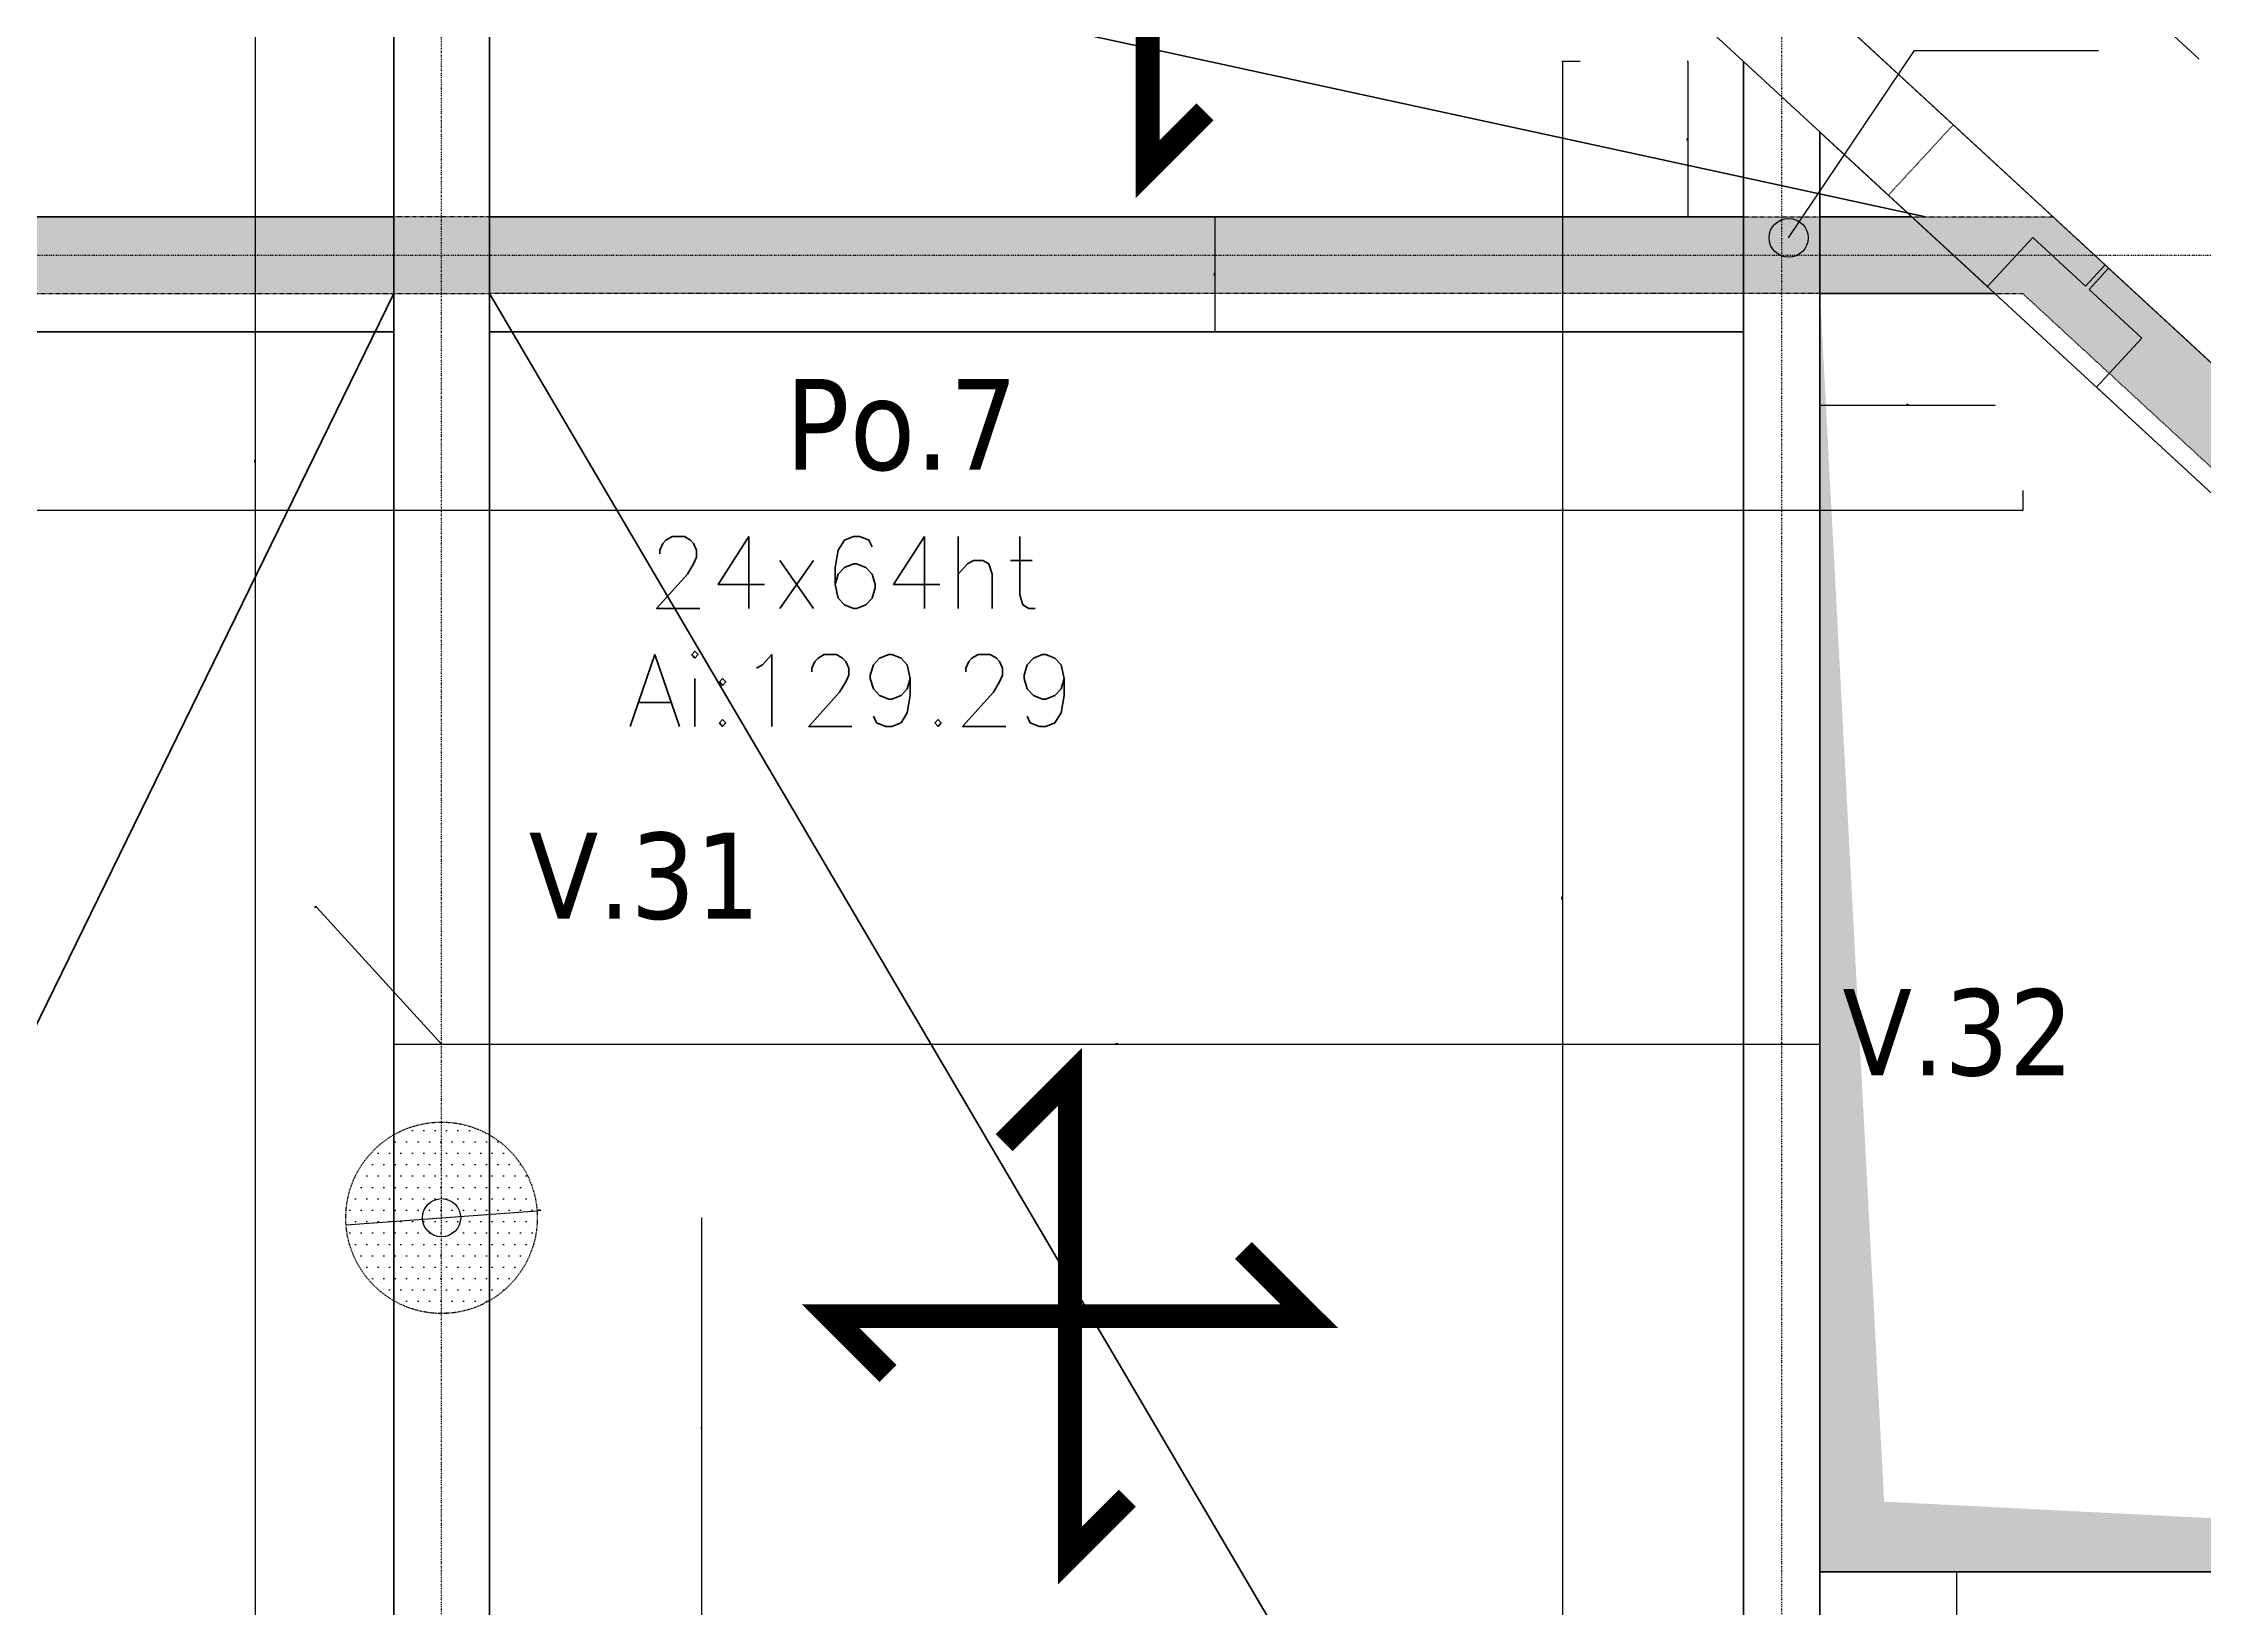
# Model space of a CAD drawing. Extents: x -12912 to 27386, y 1818 to 8189.
# Drawn here: x 6270.8 to 6722.4, y 6965.1 to 7292.2 of the extents above; entities that cross this region are included whole.
import ezdxf

# ---------------------------------------------------------------- set-up
doc = ezdxf.new("R2010")
doc.units = 0
doc.header["$MEASUREMENT"] = 0
for name, pattern in [('CACHE2', [4.7625, 3.175, -1.5875]), ('GrDotted', [0.4, 0.1, -0.1, 0.1, -0.1]), ('GrFeatureAxis', [0.85, 0.25, -0.2, 0.1, -0.2, 0.1]), ('STRICHPUNKT2_S11', [0.9, 0.7, -0.1, 0, -0.1])]:
    doc.linetypes.add(name, pattern=pattern)
doc.layers.get('0').update_dxf_attribs({"linetype": 'CONTINUOUS'})
doc.layers.get('DEFPOINTS').update_dxf_attribs({"linetype": 'CONTINUOUS'})
for name, color, linetype in [('préfa v', 2, 'CONTINUOUS'), ('STR_COTATION', 1, 'CONTINUOUS'), ('STR_dob_liaisons_voiles', 23, 'CONTINUOUS'), ('STR_RESV_DALLE', 11, 'CONTINUOUS'), ('STR_SURCH', 9, 'CACHE2'), ('STR_TXT', 102, 'CONTINUOUS'), ('STR_TXT_V', 102, 'CONTINUOUS')]:
    doc.layers.add(name, color=color, linetype=linetype)
for name, color, linetype, lineweight in [('STR_AXES', 4, 'STRICHPUNKT2_S11', 25), ('STR_DALLES', 103, 'CONTINUOUS', 35), ('STR_dob_dalles', 130, 'CONTINUOUS', 35), ('STR_POUTRES', 102, 'CONTINUOUS', 35), ('STR_VOILES', 6, 'CONTINUOUS', 70)]:
    doc.layers.add(name, color=color, linetype=linetype, lineweight=lineweight)
doc.styles.add('EPAIS', font='TAHOMA.TTF')
doc.styles.add('FIN', font='romans.shx')
doc.styles.add('GrDimensions', font='simplex.shx')
doc.dimstyles.new('GrDimensions', dxfattribs={"dimtxt": 0.09, "dimasz": 0.05, "dimexe": 0.07, "dimexo": 0, "dimgap": 0.05, "dimtad": 1, "dimzin": 0, "dimdsep": 46, "dimtxsty": 'GrDimensions', "dimblk": 'ARCHTICK', "dimblk1": 'ARCHTICK', "dimblk2": 'ARCHTICK', "dimcen": 0.09, "dimadec": 0, "dimazin": 0, "dimtfac": 1, "dimtdec": 4, "dimtmove": 0, "dimatfit": 3, "dimldrblk": 'OPEN30', "dimfxl": 0, "dimtolj": 1, "dimtzin": 0, "dimarcsym": 0})
doc.dimstyles.new('nOVO', dxfattribs={"dimscale": 1.3, "dimtxt": 0.09, "dimasz": 0.05, "dimexe": 0.07, "dimexo": 0, "dimgap": 0.05, "dimtad": 1, "dimzin": 0, "dimdsep": 46, "dimtxsty": 'GrDimensions', "dimblk": 'ARCHTICK', "dimcen": 0.09, "dimadec": 0, "dimazin": 0, "dimtfac": 1, "dimtmove": 0, "dimatfit": 3, "dimldrblk": 'OPEN30', "dimfxl": 0, "dimtolj": 1, "dimtzin": 0, "dimarcsym": 0})
doc.dimstyles.new('Novo_MALKO', dxfattribs={"dimscale": 1.3, "dimtxt": 0.09, "dimasz": 0.05, "dimexe": 0.07, "dimexo": 0, "dimgap": 0.05, "dimtad": 1, "dimdec": 0, "dimlfac": 100, "dimzin": 0, "dimdsep": 46, "dimtxsty": 'GrDimensions', "dimblk": 'ARCHTICK', "dimcen": 0.09, "dimadec": 0, "dimazin": 0, "dimtfac": 1, "dimtdec": 0, "dimtmove": 0, "dimatfit": 3, "dimldrblk": 'OPEN30', "dimfxl": 0, "dimtolj": 1, "dimtzin": 0, "dimarcsym": 0})
pattern_1 = [(0, (5243.0074, 5883.9378), (1.190625, 2.38125), [0, -2.38125])]

# ---------------------------------------------------------------- blocks, each defined once
blk = doc.blocks.new('_ArchTick')
at = {"color": 0, "linetype": 'ByBlock', "const_width": 0.15}
blk.add_lwpolyline([(-0.5, -0.5), (0.5, 0.5)], dxfattribs=at)
blk = doc.blocks.new('*D321')
at = {"layer": 'DEFPOINTS', "color": 0, "linetype": 'Continuous'}
for p in [(5803.06, 7200.22), (6684.36, 7198.72), (6684.36, 7194.64)]:
    blk.add_point(p, dxfattribs=at)
at = {"layer": 'STR_COTATION', "color": 0, "linetype": 'Continuous', "lineweight": -2}
for p, q in [((5803.06, 7200.22), (5803.06, 7194.55)), ((6684.36, 7198.72), (6684.36, 7194.55)), ((5803.06, 7194.64), (6684.36, 7194.64))]:
    blk.add_line(p, q, dxfattribs=at)
at = {"layer": 'STR_COTATION', "color": 0, "linetype": 'Continuous', "lineweight": -2, "xscale": 0.065, "yscale": 0.065, "zscale": 0.065, "rotation": 180}
blk.add_blockref('_ArchTick', (5803.06, 7194.64), dxfattribs=at)
at = {"layer": 'STR_COTATION', "color": 0, "linetype": 'Continuous', "lineweight": -2, "xscale": 0.065, "yscale": 0.065, "zscale": 0.065}
blk.add_blockref('_ArchTick', (6684.36, 7194.64), dxfattribs=at)
at = {"layer": 'STR_COTATION', "color": 0, "linetype": 'Continuous', "lineweight": -3, "insert": (6243.71, 7194.77), "char_height": 0.117, "attachment_point": 5, "style": 'GrDimensions'}
blk.add_mtext('\\A1;881.30', dxfattribs=at)
blk = doc.blocks.new('_Open30')
at = {"color": 0, "linetype": 'ByBlock', "lineweight": -2}
for p, q in [((-1, 0.3), (0, 0)), ((0, 0), (-1, -0.3)), ((0, 0), (-1, 0))]:
    blk.add_line(p, q, dxfattribs=at)
blk = doc.blocks.new('*D401')
at = {"layer": 'DEFPOINTS', "color": 0, "linetype": 'Continuous'}
for p in [(6591.89, 7288.37), (6588.18, 6938.81), (6591.89, 6938.81)]:
    blk.add_point(p, dxfattribs=at)
at = {"layer": 'STR_COTATION', "color": 0, "linetype": 'Continuous', "lineweight": -2}
for p, q in [((6591.89, 7288.37), (6588.09, 7288.37)), ((6588.18, 7288.37), (6588.18, 6938.81)), ((6591.89, 6938.81), (6588.09, 6938.81))]:
    blk.add_line(p, q, dxfattribs=at)
at = {"layer": 'STR_COTATION', "color": 0, "linetype": 'Continuous', "lineweight": -2, "xscale": 0.065, "yscale": 0.065, "zscale": 0.065}
for p, rotation in [((6588.18, 7288.37), 90), ((6588.18, 6938.81), 270)]:
    blk.add_blockref('_ArchTick', p, dxfattribs=dict(at, rotation=rotation))
at = {"layer": 'STR_COTATION', "color": 0, "linetype": 'Continuous', "lineweight": -3, "insert": (6588.06, 7113.59), "char_height": 0.117, "attachment_point": 5, "rotation": 90, "style": 'GrDimensions'}
blk.add_mtext('\\A1;349.56', dxfattribs=at)
blk = doc.blocks.new('*D403')
at = {"layer": 'DEFPOINTS', "color": 0, "linetype": 'Continuous'}
for p in [(6310.64, 7465.86), (6310.64, 6943.81), (6315.09, 6943.81)]:
    blk.add_point(p, dxfattribs=at)
at = {"layer": 'STR_COTATION', "color": 0, "linetype": 'Continuous', "lineweight": -2}
for p, q in [((6310.64, 7465.86), (6315.18, 7465.86)), ((6315.09, 7465.86), (6315.09, 6943.81)), ((6310.64, 6943.81), (6315.18, 6943.81))]:
    blk.add_line(p, q, dxfattribs=at)
at = {"layer": 'STR_COTATION', "color": 0, "linetype": 'Continuous', "lineweight": -2, "xscale": 0.065, "yscale": 0.065, "zscale": 0.065}
for p, rotation in [((6315.09, 7465.86), 90), ((6315.09, 6943.81), 270)]:
    blk.add_blockref('_ArchTick', p, dxfattribs=dict(at, rotation=rotation))
at = {"layer": 'STR_COTATION', "color": 0, "linetype": 'Continuous', "lineweight": -3, "insert": (6314.97, 7204.84), "char_height": 0.117, "attachment_point": 5, "rotation": 90, "style": 'GrDimensions'}
blk.add_mtext('\\A1;522.05', dxfattribs=at)
blk = doc.blocks.new('*D507')
at = {"layer": 'DEFPOINTS', "color": 0, "linetype": 'Continuous'}
for p in [(6656.27, 7260.45), (6892.5, 7042.48), (6892.5, 7042.48), (6858.03, 7033.91), (6945.6, 6972.81)]:
    blk.add_point(p, dxfattribs=at)
at = {"layer": 'STR_COTATION', "color": 0, "linetype": 'Continuous', "lineweight": -2}
blk.add_arc((6892.5, 7042.48), 35.52, 137.3024, 307.315, dxfattribs=at)
at = {"layer": 'STR_COTATION', "color": 0, "linetype": 'Continuous', "lineweight": -2, "xscale": 0.065, "yscale": 0.065, "zscale": 0.065}
for p, rotation in [((6866.39, 7066.57), 47.30238626160984), ((6914.03, 7014.23), 37.3150238224621)]:
    blk.add_blockref('_ArchTick', p, dxfattribs=dict(at, rotation=rotation))
at = {"layer": 'STR_COTATION', "color": 0, "linetype": 'Continuous', "lineweight": -3, "insert": (6866.32, 7018.66), "char_height": 0.117, "attachment_point": 5, "rotation": 312.3087, "style": 'GrDimensions'}
blk.add_mtext('\\A1;170°', dxfattribs=at)
blk = doc.blocks.new('*D508')
at = {"layer": 'DEFPOINTS', "color": 0, "linetype": 'Continuous'}
for p in [(6364.01, 7459.22), (6484.04, 7419.36), (6484.04, 7419.36), (6446.45, 7394.46), (6626.01, 7288.37)]:
    blk.add_point(p, dxfattribs=at)
at = {"layer": 'STR_COTATION', "color": 0, "linetype": 'Continuous', "lineweight": -2}
blk.add_arc((6484.04, 7419.36), 45.09, 161.6318, 317.3024, dxfattribs=at)
at = {"layer": 'STR_COTATION', "color": 0, "linetype": 'Continuous', "lineweight": -2, "xscale": 0.065, "yscale": 0.065, "zscale": 0.065}
for p, rotation in [((6441.25, 7433.57), 71.63182407694968), ((6517.18, 7388.79), 47.3023862616512)]:
    blk.add_blockref('_ArchTick', p, dxfattribs=dict(at, rotation=rotation))
at = {"layer": 'STR_COTATION', "color": 0, "linetype": 'Continuous', "lineweight": -3, "insert": (6461.2, 7380.63), "char_height": 0.117, "attachment_point": 5, "rotation": 329.4671, "style": 'GrDimensions'}
blk.add_mtext('\\A1;156°', dxfattribs=at)
blk = doc.blocks.new('*D717')
at = {"layer": 'DEFPOINTS', "color": 0, "ltscale": 4.5}
for p in [(6642.01, 6972.81), (6642.01, 6938.81), (6670.54, 6938.81)]:
    blk.add_point(p, dxfattribs=at)
at = {"layer": 'STR_COTATION', "color": 0, "lineweight": -2, "ltscale": 4.5}
for p, q in [((6670.45, 6972.81), (6670.63, 6972.81)), ((6670.54, 6972.81), (6670.54, 6938.81)), ((6670.45, 6938.81), (6670.63, 6938.81))]:
    blk.add_line(p, q, dxfattribs=at)
at = {"layer": 'STR_COTATION', "color": 0, "lineweight": -2, "ltscale": 4.5, "xscale": 0.065, "yscale": 0.065, "zscale": 0.065}
for p, rotation in [((6670.54, 6972.81), 90), ((6670.54, 6938.81), 270)]:
    blk.add_blockref('_ArchTick', p, dxfattribs=dict(at, rotation=rotation))
at = {"layer": 'STR_COTATION', "color": 0, "ltscale": 4.5, "insert": (6670.41, 6955.81), "char_height": 0.117, "attachment_point": 5, "rotation": 90, "style": 'GrDimensions'}
blk.add_mtext('\\A1;3400', dxfattribs=at)
blk = doc.blocks.new('*D795')
at = {"layer": 'DEFPOINTS', "color": 0, "ltscale": 4.5}
for p in [(6512.98, 7255.91), (6512.98, 7231.91), (6515.54, 7231.91)]:
    blk.add_point(p, dxfattribs=at)
at = {"layer": 'STR_COTATION', "color": 0, "lineweight": -2, "ltscale": 4.5}
for p, q in [((6515.45, 7255.91), (6515.63, 7255.91)), ((6515.54, 7255.91), (6515.54, 7231.91)), ((6515.45, 7231.91), (6515.63, 7231.91))]:
    blk.add_line(p, q, dxfattribs=at)
at = {"layer": 'STR_COTATION', "color": 0, "lineweight": -2, "ltscale": 4.5, "xscale": 0.065, "yscale": 0.065, "zscale": 0.065}
for p, rotation in [((6515.54, 7255.91), 90), ((6515.54, 7231.91), 270)]:
    blk.add_blockref('_ArchTick', p, dxfattribs=dict(at, rotation=rotation))
at = {"layer": 'STR_COTATION', "color": 0, "ltscale": 4.5, "insert": (6515.42, 7243.91), "char_height": 0.117, "attachment_point": 5, "rotation": 90, "style": 'GrDimensions'}
blk.add_mtext('\\A1;2400', dxfattribs=at)
blk = doc.blocks.new('*D829')
at = {"layer": 'DEFPOINTS', "color": 0, "ltscale": 4.5}
for p in [(6334.06, 7045.31), (6373.95, 7048.24)]:
    blk.add_point(p, dxfattribs=at)
at = {"layer": 'STR_COTATION', "color": 0, "lineweight": -2, "ltscale": 4.5}
for p in [(6334.06, 7045.31), (6374.73, 7048.3)]:
    blk.add_line(p, (6373.95, 7048.24), dxfattribs=at)
at = {"layer": 'STR_COTATION', "color": 0, "lineweight": -2, "ltscale": 4.5, "xscale": 0.065, "yscale": 0.065, "zscale": 0.065}
for p, rotation in [((6334.06, 7045.31), 4.211193912187037), ((6373.95, 7048.24), 184.211193912187)]:
    blk.add_blockref('_ArchTick', p, dxfattribs=dict(at, rotation=rotation))
at = {"layer": 'STR_COTATION', "color": 0, "ltscale": 4.5, "insert": (6374.4, 7048.4), "char_height": 0.117, "attachment_point": 5, "rotation": 4.2112, "style": 'GrDimensions'}
blk.add_mtext('\\A1;∅4000', dxfattribs=at)
blk = doc.blocks.new('*D830')
at = {"layer": 'DEFPOINTS', "color": 0, "ltscale": 4.5}
for p in [(6354.01, 7046.78), (6408.4, 7046.78), (6379.01, 6958.81)]:
    blk.add_point(p, dxfattribs=at)
at = {"layer": 'STR_COTATION', "color": 0, "lineweight": -2, "ltscale": 4.5}
for p, q in [((6408.31, 7046.78), (6408.49, 7046.78)), ((6408.4, 6958.81), (6408.4, 7046.78)), ((6408.31, 6958.81), (6408.49, 6958.81))]:
    blk.add_line(p, q, dxfattribs=at)
at = {"layer": 'STR_COTATION', "color": 0, "lineweight": -2, "ltscale": 4.5, "xscale": 0.065, "yscale": 0.065, "zscale": 0.065}
for p, rotation in [((6408.4, 7046.78), 90), ((6408.4, 6958.81), 270)]:
    blk.add_blockref('_ArchTick', p, dxfattribs=dict(at, rotation=rotation))
at = {"layer": 'STR_COTATION', "color": 0, "ltscale": 4.5, "insert": (6408.28, 7002.79), "char_height": 0.117, "attachment_point": 5, "rotation": 90, "style": 'GrDimensions'}
blk.add_mtext('\\A1;8797', dxfattribs=at)
blk = doc.blocks.new('*D832')
at = {"layer": 'DEFPOINTS', "color": 0, "ltscale": 4.5}
for p in [(6497.84, 7433.85), (6721.15, 7288.99), (6690.61, 7255.91)]:
    blk.add_point(p, dxfattribs=at)
at = {"layer": 'STR_COTATION', "color": 0, "lineweight": -2, "ltscale": 4.5}
for p, q in [((6528.31, 7466.87), (6528.43, 7467)), ((6528.37, 7466.93), (6721.15, 7288.99)), ((6721.08, 7288.93), (6721.21, 7289.06))]:
    blk.add_line(p, q, dxfattribs=at)
at = {"layer": 'STR_COTATION', "color": 0, "lineweight": -2, "ltscale": 4.5, "xscale": 0.065, "yscale": 0.065, "zscale": 0.065}
for p, rotation in [((6528.37, 7466.93), 137.2917271247887), ((6721.15, 7288.99), 317.2917271247887)]:
    blk.add_blockref('_ArchTick', p, dxfattribs=dict(at, rotation=rotation))
at = {"layer": 'STR_COTATION', "color": 0, "ltscale": 4.5, "insert": (6624.84, 7378.05), "char_height": 0.117, "attachment_point": 5, "rotation": 317.2917, "style": 'GrDimensions'}
blk.add_mtext('\\A1;262.34', dxfattribs=at)
blk = doc.blocks.new('*D847')
at = {"layer": 'DEFPOINTS', "color": 0, "ltscale": 4.5}
for p in [(6561.59, 7505.61), (6496.51, 7435.07), (6701.93, 7245.54)]:
    blk.add_point(p, dxfattribs=at)
at = {"layer": 'STR_COTATION', "color": 0, "lineweight": -2, "ltscale": 4.5}
for p, q in [((6561.53, 7505.54), (6561.65, 7505.67)), ((6767.01, 7316.07), (6561.59, 7505.61)), ((6766.95, 7316), (6767.07, 7316.13))]:
    blk.add_line(p, q, dxfattribs=at)
at = {"layer": 'STR_COTATION', "color": 0, "lineweight": -2, "ltscale": 4.5, "xscale": 0.065, "yscale": 0.065, "zscale": 0.065}
for p, rotation in [((6561.59, 7505.61), 137.3023862616099), ((6767.01, 7316.07), 317.3023862616099)]:
    blk.add_blockref('_ArchTick', p, dxfattribs=dict(at, rotation=rotation))
at = {"layer": 'STR_COTATION', "color": 0, "ltscale": 4.5, "insert": (6664.38, 7410.93), "char_height": 0.117, "attachment_point": 5, "rotation": 317.3024, "style": 'GrDimensions'}
blk.add_mtext('\\A1;279.50', dxfattribs=at)
blk = doc.blocks.new('*D852')
at = {"layer": 'DEFPOINTS', "color": 0, "ltscale": 4.5}
for p in [(5803.02, 7664.56), (6719.87, 7247.91), (7750.23, 7247.91)]:
    blk.add_point(p, dxfattribs=at)
at = {"layer": 'STR_COTATION', "color": 0, "lineweight": -2, "ltscale": 4.5}
for p, q in [((7750.14, 7664.56), (7750.32, 7664.56)), ((7750.23, 7664.56), (7750.23, 7247.91)), ((7750.14, 7247.91), (7750.32, 7247.91))]:
    blk.add_line(p, q, dxfattribs=at)
at = {"layer": 'STR_COTATION', "color": 0, "lineweight": -2, "ltscale": 4.5, "xscale": 0.065, "yscale": 0.065, "zscale": 0.065}
for p, rotation in [((7750.23, 7664.56), 90), ((7750.23, 7247.91), 270)]:
    blk.add_blockref('_ArchTick', p, dxfattribs=dict(at, rotation=rotation))
at = {"layer": 'STR_COTATION', "color": 0, "ltscale": 4.5, "insert": (7750.11, 7456.24), "char_height": 0.117, "attachment_point": 5, "rotation": 90, "style": 'GrDimensions'}
blk.add_mtext('\\A1;416.65', dxfattribs=at)
blk = doc.blocks.new('*D855')
at = {"layer": 'DEFPOINTS', "color": 0, "ltscale": 4.5}
for p in [(5803.02, 7664.56), (7797.32, 7664.56), (7422.53, 5883.81)]:
    blk.add_point(p, dxfattribs=at)
at = {"layer": 'STR_COTATION', "color": 0, "lineweight": -2, "ltscale": 4.5}
for p, q in [((7797.22, 7664.56), (7797.41, 7664.56)), ((7797.32, 5883.81), (7797.32, 7664.56)), ((7797.22, 5883.81), (7797.41, 5883.81))]:
    blk.add_line(p, q, dxfattribs=at)
at = {"layer": 'STR_COTATION', "color": 0, "lineweight": -2, "ltscale": 4.5, "xscale": 0.065, "yscale": 0.065, "zscale": 0.065}
for p, rotation in [((7797.32, 7664.56), 90), ((7797.32, 5883.81), 270)]:
    blk.add_blockref('_ArchTick', p, dxfattribs=dict(at, rotation=rotation))
at = {"layer": 'STR_COTATION', "color": 0, "ltscale": 4.5, "insert": (7797.19, 6774.18), "char_height": 0.117, "attachment_point": 5, "rotation": 90, "style": 'GrDimensions'}
blk.add_mtext('\\A1;1780.75', dxfattribs=at)
blk = doc.blocks.new('*D925')
at = {"layer": 'DEFPOINTS', "color": 0, "ltscale": 4.5}
for p in [(6344.01, 7092.57), (6364.01, 7092.57), (6364.01, 7083.04)]:
    blk.add_point(p, dxfattribs=at)
at = {"layer": 'STR_COTATION', "color": 0, "lineweight": -2, "ltscale": 4.5}
for p, q in [((6327.98, 7111.64), (6327.44, 7111.64)), ((6354.01, 7083.04), (6327.98, 7111.64)), ((6344.01, 7083.13), (6344.01, 7082.95)), ((6344.01, 7083.04), (6364.01, 7083.04)), ((6364.01, 7083.13), (6364.01, 7082.95))]:
    blk.add_line(p, q, dxfattribs=at)
at = {"layer": 'STR_COTATION', "color": 0, "lineweight": -2, "ltscale": 4.5, "xscale": 0.065, "yscale": 0.065, "zscale": 0.065, "rotation": 180}
blk.add_blockref('_ArchTick', (6344.01, 7083.04), dxfattribs=at)
at = {"layer": 'STR_COTATION', "color": 0, "lineweight": -2, "ltscale": 4.5, "xscale": 0.065, "yscale": 0.065, "zscale": 0.065}
blk.add_blockref('_ArchTick', (6364.01, 7083.04), dxfattribs=at)
at = {"layer": 'STR_COTATION', "color": 0, "ltscale": 4.5, "insert": (6327.71, 7111.77), "char_height": 0.117, "attachment_point": 5, "style": 'GrDimensions'}
blk.add_mtext('\\A1;2000', dxfattribs=at)
blk = doc.blocks.new('*D926')
at = {"layer": 'DEFPOINTS', "color": 0, "ltscale": 4.5}
for p in [(6364.01, 7092.57), (6626.01, 7083.04), (6626.01, 7083.04)]:
    blk.add_point(p, dxfattribs=at)
at = {"layer": 'STR_COTATION', "color": 0, "lineweight": -2, "ltscale": 4.5}
for p, q in [((6364.01, 7083.13), (6364.01, 7082.95)), ((6364.01, 7083.04), (6626.01, 7083.04)), ((6626.01, 7083.04), (6626.01, 7083.13))]:
    blk.add_line(p, q, dxfattribs=at)
at = {"layer": 'STR_COTATION', "color": 0, "lineweight": -2, "ltscale": 4.5, "xscale": 0.065, "yscale": 0.065, "zscale": 0.065, "rotation": 180}
blk.add_blockref('_ArchTick', (6364.01, 7083.04), dxfattribs=at)
at = {"layer": 'STR_COTATION', "color": 0, "lineweight": -2, "ltscale": 4.5, "xscale": 0.065, "yscale": 0.065, "zscale": 0.065}
blk.add_blockref('_ArchTick', (6626.01, 7083.04), dxfattribs=at)
at = {"layer": 'STR_COTATION', "color": 0, "ltscale": 4.5, "insert": (6495.01, 7083.16), "char_height": 0.117, "attachment_point": 5, "style": 'GrDimensions'}
blk.add_mtext('\\A1;262.00', dxfattribs=at)
blk = doc.blocks.new('*D927')
at = {"layer": 'DEFPOINTS', "color": 0, "ltscale": 4.5}
for p in [(6626.01, 7083.04), (6642.01, 7083.04), (6642.01, 7083.04)]:
    blk.add_point(p, dxfattribs=at)
at = {"layer": 'STR_COTATION', "color": 0, "lineweight": -2, "ltscale": 4.5}
for p, q in [((6626.01, 7083.04), (6626.01, 7083.13)), ((6626.01, 7083.04), (6642.01, 7083.04)), ((6642.01, 7083.04), (6642.01, 7083.13))]:
    blk.add_line(p, q, dxfattribs=at)
at = {"layer": 'STR_COTATION', "color": 0, "lineweight": -2, "ltscale": 4.5, "xscale": 0.065, "yscale": 0.065, "zscale": 0.065, "rotation": 180}
blk.add_blockref('_ArchTick', (6626.01, 7083.04), dxfattribs=at)
at = {"layer": 'STR_COTATION', "color": 0, "lineweight": -2, "ltscale": 4.5, "xscale": 0.065, "yscale": 0.065, "zscale": 0.065}
blk.add_blockref('_ArchTick', (6642.01, 7083.04), dxfattribs=at)
at = {"layer": 'STR_COTATION', "color": 0, "ltscale": 4.5, "insert": (6634.01, 7083.16), "char_height": 0.117, "attachment_point": 5, "style": 'GrDimensions'}
blk.add_mtext('\\A1;1600', dxfattribs=at)
blk = doc.blocks.new('*D928')
at = {"layer": 'DEFPOINTS', "color": 0, "ltscale": 4.5}
for p in [(6626.01, 7288.37), (6614.36, 7255.91), (6626.01, 7255.91)]:
    blk.add_point(p, dxfattribs=at)
at = {"layer": 'STR_COTATION', "color": 0, "lineweight": -2, "ltscale": 4.5}
for p, q in [((6614.45, 7288.37), (6614.27, 7288.37)), ((6614.36, 7288.37), (6614.36, 7255.91)), ((6614.45, 7255.91), (6614.27, 7255.91))]:
    blk.add_line(p, q, dxfattribs=at)
at = {"layer": 'STR_COTATION', "color": 0, "lineweight": -2, "ltscale": 4.5, "xscale": 0.065, "yscale": 0.065, "zscale": 0.065}
for p, rotation in [((6614.36, 7288.37), 90), ((6614.36, 7255.91), 270)]:
    blk.add_blockref('_ArchTick', p, dxfattribs=dict(at, rotation=rotation))
at = {"layer": 'STR_COTATION', "color": 0, "ltscale": 4.5, "insert": (6614.24, 7272.14), "char_height": 0.117, "attachment_point": 5, "rotation": 90, "style": 'GrDimensions'}
blk.add_mtext('\\A1;3246', dxfattribs=at)
blk = doc.blocks.new('*D939')
at = {"layer": 'DEFPOINTS', "color": 0, "ltscale": 4.5}
for p in [(6642.01, 7239.91), (6678.53, 7239.91), (6678.53, 7216.59)]:
    blk.add_point(p, dxfattribs=at)
at = {"layer": 'STR_COTATION', "color": 0, "lineweight": -2, "ltscale": 4.5}
for p, q in [((6642.01, 7216.68), (6642.01, 7216.5)), ((6642.01, 7216.59), (6678.53, 7216.59)), ((6678.53, 7216.68), (6678.53, 7216.5))]:
    blk.add_line(p, q, dxfattribs=at)
at = {"layer": 'STR_COTATION', "color": 0, "lineweight": -2, "ltscale": 4.5, "xscale": 0.065, "yscale": 0.065, "zscale": 0.065, "rotation": 180}
blk.add_blockref('_ArchTick', (6642.01, 7216.59), dxfattribs=at)
at = {"layer": 'STR_COTATION', "color": 0, "lineweight": -2, "ltscale": 4.5, "xscale": 0.065, "yscale": 0.065, "zscale": 0.065}
blk.add_blockref('_ArchTick', (6678.53, 7216.59), dxfattribs=at)
at = {"layer": 'STR_COTATION', "color": 0, "ltscale": 4.5, "insert": (6660.27, 7216.71), "char_height": 0.117, "attachment_point": 5, "style": 'GrDimensions'}
blk.add_mtext('\\A1;3652', dxfattribs=at)

msp = doc.modelspace()

# ---------------------------------------------------------------- hatches: boundary and pattern name
at = {"layer": 'STR_dob_liaisons_voiles', "ltscale": 4.5}
h = msp.add_hatch(color=256, dxfattribs=at)
h.paths.add_polyline_path([(6636.939, 7255.34, 0.0938149), (6635.451, 7255.621), (6635.451, 7251.552)])
h.paths.add_polyline_path([(6635.451, 7251.552), (6635.451, 7247.482, 0.4142136), (6639.521, 7251.552, 0.3084139), (6636.939, 7255.34)])
h.paths.add_polyline_path([(6635.451, 7255.621, 0.4142136), (6631.382, 7251.552, 0.4142136), (6635.451, 7247.482)])
at = {"layer": 'STR_SURCH', "linetype": 'Continuous'}
h = msp.add_hatch(dxfattribs=at)
h.set_pattern_fill('DOTS', color=256, scale=1.5, style=0)
h.set_pattern_definition(pattern_1)
h.paths.add_polyline_path([(6334.913, 7255.914), (5785.007, 7255.914), (5785.007, 7239.914), (6334.913, 7239.914)])
h = msp.add_hatch(dxfattribs=at)
h.set_pattern_fill('DOTS', color=256, scale=1.5, style=0)
h.set_pattern_definition(pattern_1)
h.paths.add_polyline_path([(6690.612, 7255.914), (6334.913, 7255.914), (6334.913, 7239.914), (6684.359, 7239.914)])
h = msp.add_hatch(dxfattribs=at)
h.set_pattern_fill('DOTS', color=256, scale=1.5, style=0)
h.set_pattern_definition(pattern_1)
h.paths.add_polyline_path([(6907.346, 7056), (6690.612, 7255.914), (6684.359, 7239.914), (6895.47, 7045.188)])
h = msp.add_hatch(dxfattribs=at)
h.set_pattern_fill('DOTS', color=256, scale=1.5, style=0)
h.set_pattern_definition(pattern_1)
h.paths.add_polyline_path([(6334.005, 7046.776), (6334.389, 7042.874), (6335.527, 7039.122), (6337.376, 7035.663), (6339.863, 7032.632), (6342.895, 7030.145), (6346.353, 7028.296), (6350.105, 7027.158), (6354.007, 7026.774), (6357.91, 7027.158), (6361.662, 7028.296), (6365.12, 7030.145), (6368.151, 7032.632), (6370.639, 7035.663), (6372.487, 7039.122), (6373.626, 7042.874), (6374.01, 7046.776), (6373.626, 7050.678), (6372.487, 7054.431), (6370.639, 7057.889), (6368.151, 7060.92), (6365.12, 7063.408), (6361.662, 7065.256), (6357.91, 7066.394), (6354.007, 7066.779), (6350.105, 7066.394), (6346.353, 7065.256), (6342.895, 7063.408), (6339.863, 7060.92), (6337.376, 7057.889), (6335.527, 7054.431), (6334.389, 7050.678)])

# ---------------------------------------------------------------- linework, layer by layer
at = {"color": 1, "linetype": 'ByBlock', "const_width": 5}
for points in [[(6513.509, 7277.877), (6501.518, 7265.886), (6501.518, 7315.886)], [(6485.301, 7026.213), (6485.301, 7076.213), (6471.547, 7062.459)], [(6485.301, 7026.213), (6535.301, 7026.213), (6521.547, 7039.966)], [(6447.292, 7014.222), (6435.301, 7026.213), (6485.301, 7026.213)], [(6497.292, 6988.204), (6485.301, 6976.213), (6485.301, 7026.213)]]:
    msp.add_lwpolyline(points, dxfattribs=at)
at = {"layer": 'préfa v'}
for points in [[(6676.976, 7241.349), (6686.469, 7251.638), (6697.494, 7241.466), (6701.562, 7245.876), (6496.513, 7435.074), (6492.445, 7430.664), (6503.469, 7420.493), (6493.975, 7410.203)], [(6882.76, 7051.473), (6892.253, 7061.762), (6903.278, 7051.59), (6907.346, 7056), (6702.297, 7245.198), (6698.229, 7240.788), (6709.253, 7230.616), (6699.759, 7220.327)]]:
    msp.add_lwpolyline(points, close=True, dxfattribs=at)
at = {"layer": 'STR_AXES', "linetype": 'GrFeatureAxis'}
for p, q in [((6354.007, 5622.963), (6354.007, 8022.963)), ((6634.007, 5622.963), (6634.007, 8022.963)), ((-1309.741, 7247.914), (7906.576, 7247.914))]:
    msp.add_line(p, q, dxfattribs=at)
at = {"layer": 'STR_COTATION', "ltscale": 4.5}
msp.add_circle((6354.007, 7046.776), 4, dxfattribs=at)
at = {"layer": 'STR_DALLES', "linetype": 'Continuous'}
for p, q in [((6344.006, 7255.914), (6084.009, 7255.914)), ((6626.007, 7255.914), (6364.009, 7255.914)), ((6642.007, 6972.81), (6843.007, 6972.81))]:
    msp.add_line(p, q, dxfattribs=at)
at = {"layer": 'STR_dob_dalles', "linetype": 'Continuous', "lineweight": 35}
for p, q in [((5675.134, 7470.602), (6664.068, 7255.938)), ((6181.699, 6907.811), (6344.006, 7239.914)), ((6364.009, 7239.914), (6724.127, 6627.607))]:
    msp.add_line(p, q, dxfattribs=at)
at = {"layer": 'STR_dob_liaisons_voiles', "ltscale": 4.5}
for p, q in [((6635.451, 7251.552), (6661.766, 7290.726)), ((6661.766, 7290.726), (6700.218, 7290.726))]:
    msp.add_line(p, q, dxfattribs=at)
msp.add_circle((6635.451, 7251.552), 4.07, dxfattribs=at)
at = {"layer": 'STR_POUTRES', "linetype": 'Continuous'}
for p, q in [((6344.006, 7231.914), (6084.009, 7231.914)), ((6626.007, 7231.914), (6364.009, 7231.914))]:
    msp.add_line(p, q, dxfattribs=at)
at = {"layer": 'STR_RESV_DALLE', "linetype": 'Continuous'}
msp.add_solid([(6945.604, 6972.81), (6642.007, 6972.81), (6655.409, 6987.461), (6642.007, 7239.914)], dxfattribs=at)
at = {"layer": 'STR_SURCH', "linetype": 'GrDotted', "ltscale": 0.25}
msp.add_line((6656.31, 7260.489), (6669.837, 7275.149), dxfattribs=at)
at = {"layer": 'STR_SURCH', "linetype": 'GrDotted', "ltscale": 0.5}
for p, q in [((6364.007, 7255.914), (6344.006, 7255.914)), ((6661.187, 7255.914), (6690.612, 7255.914)), ((6334.913, 7239.914), (6364.007, 7239.914))]:
    msp.add_line(p, q, dxfattribs=at)
at = {"layer": 'STR_SURCH', "linetype": 'GrDotted', "ltscale": 0.125}
for p, q in [((6626.007, 7255.914), (6634.007, 7255.914)), ((6634.007, 7255.914), (6642.007, 7255.914)), ((6678.528, 7239.914), (6684.359, 7239.914))]:
    msp.add_line(p, q, dxfattribs=at)
at = {"layer": 'STR_SURCH', "linetype": 'GrDotted'}
for p, q in [((5803.056, 7239.914), (6334.913, 7239.914)), ((6642.007, 7239.914), (6364.009, 7239.914)), ((6895.469, 7045.189), (6684.359, 7239.914))]:
    msp.add_line(p, q, dxfattribs=at)
msp.add_ellipse((6354.007, 7046.776), major_axis=(14.144, 14.144), ratio=1, start_param=5.49778714378213, end_param=11.78097245096172, dxfattribs=at)
at = {"layer": 'STR_VOILES', "linetype": 'Continuous'}
for p, q in [((6344.006, 7255.914), (6344.006, 7465.862)), ((6364.009, 7459.22), (6364.009, 7255.914)), ((6497.837, 7433.853), (6669.837, 7275.149)), ((6626.007, 7288.374), (6484.043, 7419.364)), ((6626.007, 7255.914), (6626.007, 7288.374)), ((6656.273, 7260.448), (6642.007, 7273.611)), ((6642.007, 7273.611), (6642.007, 7255.914)), ((6669.837, 7275.149), (6907.346, 7056)), ((6892.498, 7042.485), (6656.273, 7260.448)), ((6344.006, 6943.81), (6344.006, 7255.914)), ((6364.009, 7255.914), (6364.009, 6943.81)), ((6626.007, 6938.81), (6626.007, 7255.914)), ((6642.007, 7255.914), (6642.007, 6938.81)), ((6642.007, 7255.914), (6661.187, 7255.914)), ((6678.528, 7239.914), (6642.007, 7239.914))]:
    msp.add_line(p, q, dxfattribs=at)

# ---------------------------------------------------------------- texts
at = {"layer": 'STR_TXT', "linetype": 'Continuous', "attachment_point": 1}
for s, insert, char_height, style in [('Po.7', (6425.765, 7222.074), 19, 'EPAIS'), ('24x64ht', (6397.023, 7189.119), 15, 'FIN'), ('Ai:129.29', (6392.806, 7164.463), 15, 'FIN')]:
    msp.add_mtext(s, dxfattribs=dict(at, insert=insert, char_height=char_height, style=style))
at = {"layer": 'STR_TXT_V', "ltscale": 4.5, "style": 'EPAIS'}
for s, p in [('V.31', (6372.251, 7109.258)), ('V.32', (6646.706, 7076.554))]:
    msp.add_text(s, height=18, dxfattribs=at).set_placement(p)

# ---------------------------------------------------------------- dimensions: what is measured, and where the dimension line sits
at = {"layer": 'STR_COTATION', "ltscale": 4.5}
for base, p1, p2, dimstyle, picture, middle in [((7750.229, 7247.914), (5803.015, 7664.561), (6719.875, 7247.914), 'nOVO', '*D852', (7750.105, 7456.237)), ((7797.316, 7664.561), (7422.532, 5883.809), (5803.015, 7664.561), 'nOVO', '*D855', (7797.192, 6774.185)), ((6614.361, 7255.914), (6626.007, 7288.374), (6626.007, 7255.914), 'Novo_MALKO', '*D928', (6614.238, 7272.144)), ((6515.542, 7231.914), (6512.977, 7255.914), (6512.977, 7231.914), 'Novo_MALKO', '*D795', (6515.418, 7243.914)), ((6670.538, 6938.81), (6642.007, 6972.81), (6642.007, 6938.81), 'Novo_MALKO', '*D717', (6670.415, 6955.81))]:
    dim = msp.add_linear_dim(base=base, p1=p1, p2=p2, angle=90, dimstyle=dimstyle, dxfattribs=at)
    dim.commit()
    dim.dimension.update_dxf_attribs({"geometry": picture, "text_midpoint": middle})
for base, p1, p2, angle, dimstyle, picture, middle in [((6561.592, 7505.605), (6701.93, 7245.537), (6496.513, 7435.074), 317.30239, 'nOVO', '*D847', (6664.384, 7410.927)), ((6408.402, 7046.776), (6379.007, 6958.81), (6354.007, 7046.776), 90, 'Novo_MALKO', '*D830', (6408.279, 7002.793))]:
    dim = msp.add_linear_dim(base=base, p1=p1, p2=p2, angle=angle, dimstyle=dimstyle, override={"dimtmove": 1}, dxfattribs=at)
    dim.commit()
    dim.dimension.update_dxf_attribs({"geometry": picture, "text_midpoint": middle})
at = {"layer": 'STR_COTATION', "linetype": 'Continuous', "lineweight": -3}
for base, p1, p2, picture, middle in [((6315.09, 6943.81), (6310.645, 7465.862), (6310.645, 6943.81), '*D403', (6314.966, 7204.836)), ((6588.181, 6938.81), (6591.887, 7288.374), (6591.887, 6938.81), '*D401', (6588.058, 7113.592))]:
    dim = msp.add_linear_dim(base=base, p1=p1, p2=p2, angle=90, dimstyle='GrDimensions', override={"dimscale": 1.3}, dxfattribs=at)
    dim.commit()
    dim.dimension.update_dxf_attribs({"geometry": picture, "text_midpoint": middle})
at = {"layer": 'STR_COTATION', "ltscale": 4.5}
dim = msp.add_aligned_dim(p1=(6497.837, 7433.853), p2=(6690.612, 7255.914), distance=45.019, dimstyle='nOVO', dxfattribs=at)
dim.commit()
dim.dimension.update_dxf_attribs({"geometry": '*D832', "text_midpoint": (6624.843, 7378.055)})
at = {"layer": 'STR_COTATION', "linetype": 'Continuous', "lineweight": -3}
for base, line1, line2, picture, middle in [((6446.451, 7394.462), ((6626.007, 7288.374), (6484.043, 7419.364)), ((6484.043, 7419.364), (6364.009, 7459.22)), '*D508', (6461.198, 7380.632)), ((6858.027, 7033.907), ((6945.604, 6972.81), (6892.498, 7042.485)), ((6892.498, 7042.485), (6656.273, 7260.448)), '*D507', (6866.32, 7018.657))]:
    dim = msp.add_angular_dim_2l(base=base, line1=line1, line2=line2, dimstyle='GrDimensions', override={"dimscale": 1.3, "dimtmove": 1}, dxfattribs=at)
    dim.commit()
    dim.dimension.update_dxf_attribs({"geometry": picture, "text_midpoint": middle})
at = {"layer": 'STR_COTATION', "ltscale": 4.5}
for base, p1, p2, dimstyle, picture, middle in [((6678.528, 7216.591), (6642.007, 7239.914), (6678.528, 7239.914), 'Novo_MALKO', '*D939', (6660.267, 7216.714)), ((6626.007, 7083.038), (6364.009, 7092.572), (6626.007, 7083.038), 'nOVO', '*D926', (6495.008, 7083.161))]:
    dim = msp.add_linear_dim(base=base, p1=p1, p2=p2, dimstyle=dimstyle, dxfattribs=at)
    dim.commit()
    dim.dimension.update_dxf_attribs({"geometry": picture, "text_midpoint": middle})
at = {"layer": 'STR_COTATION', "linetype": 'Continuous', "lineweight": -3}
dim = msp.add_linear_dim(base=(6684.359, 7194.643), p1=(5803.056, 7200.218), p2=(6684.359, 7198.725), dimstyle='GrDimensions', override={"dimscale": 1.3, "dimtmove": 1}, dxfattribs=at)
dim.commit()
dim.dimension.update_dxf_attribs({"geometry": '*D321', "text_midpoint": (6243.708, 7194.767)})
at = {"layer": 'STR_COTATION', "ltscale": 4.5}
dim = msp.add_linear_dim(base=(6364.009, 7083.038), p1=(6344.006, 7092.572), p2=(6364.009, 7092.572), dimstyle='Novo_MALKO', override={"dimtmove": 1}, dxfattribs=at)
dim.commit()
dim.dimension.update_dxf_attribs({"geometry": '*D925', "text_midpoint": (6327.919, 7111.642), "dimtype": 160})
dim = msp.add_linear_dim(base=(6642.007, 7083.038), p1=(6626.007, 7083.038), p2=(6642.007, 7083.038), dimstyle='Novo_MALKO', override={"dimtmove": 1}, dxfattribs=at)
dim.commit()
dim.dimension.update_dxf_attribs({"geometry": '*D927', "text_midpoint": (6634.007, 7083.161)})
dim = msp.add_diameter_dim_2p(p1=(6334.061, 7045.308), p2=(6373.953, 7048.245), dimstyle='Novo_MALKO', dxfattribs=at)
dim.commit()
dim.dimension.update_dxf_attribs({"geometry": '*D829', "text_midpoint": (6374.397, 7048.401)})

doc.saveas('drawing.dxf')
